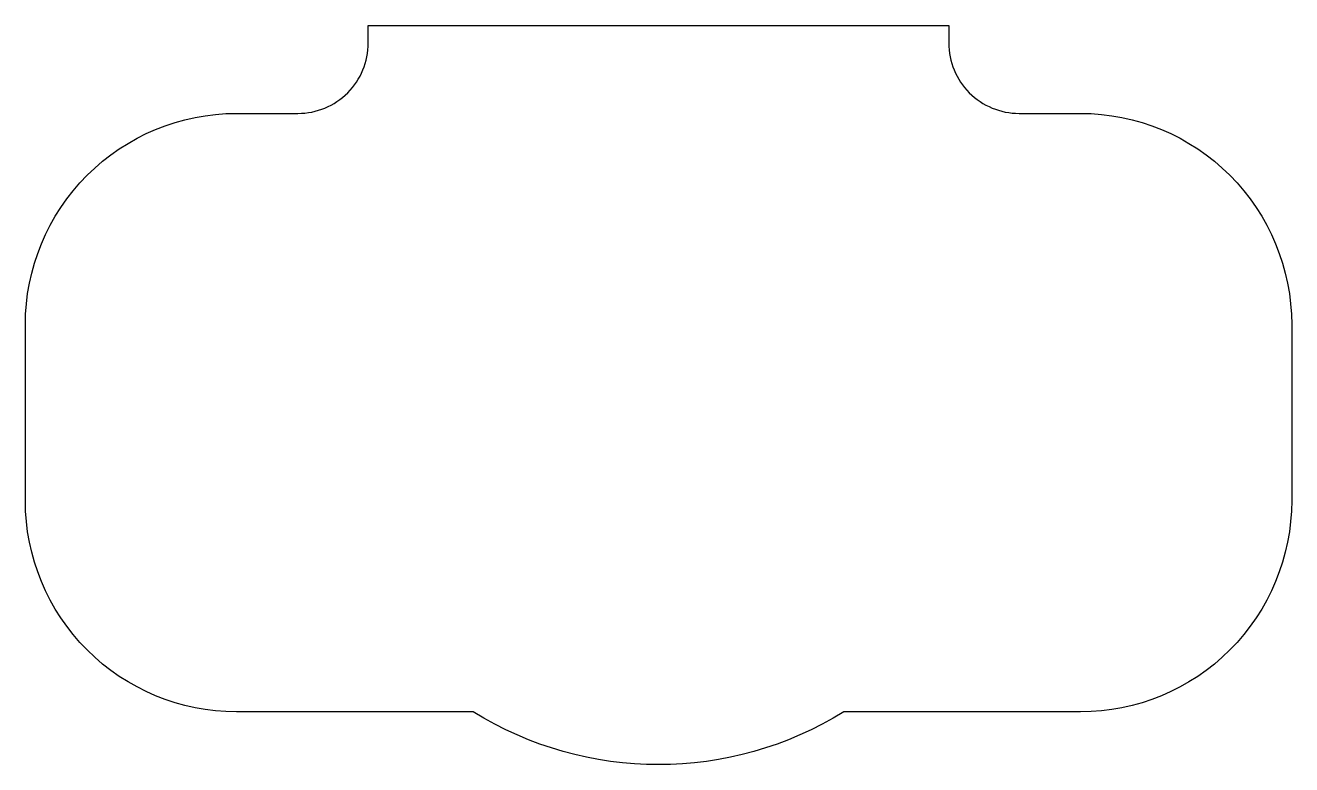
# Model space of a CAD drawing. Extents: x 160.5 to 196.5, y 223.6 to 244.6.
import ezdxf

# ---------------------------------------------------------------- set-up
doc = ezdxf.new("R2010")
doc.units = 0
doc.layers.add('ANA', color=220, linetype='CONTINUOUS')

msp = doc.modelspace()

# ---------------------------------------------------------------- linework, layer by layer
at = {"layer": 'ANA'}
msp.add_lwpolyline([(160.522, 231.068), (160.522, 236.068, -0.414214), (166.522, 242.068), (168.272, 242.068, 0.414214), (170.272, 244.068), (170.272, 244.568), (186.772, 244.568), (186.772, 244.068, 0.414214), (188.772, 242.068), (190.522, 242.068, -0.414214), (196.522, 236.068), (196.522, 231.068, -0.414214), (190.522, 225.068), (183.79, 225.068, -0.284747), (173.254, 225.068), (166.522, 225.068, -0.414214)], format="xyb", close=True, dxfattribs=at)

doc.saveas('drawing.dxf')
